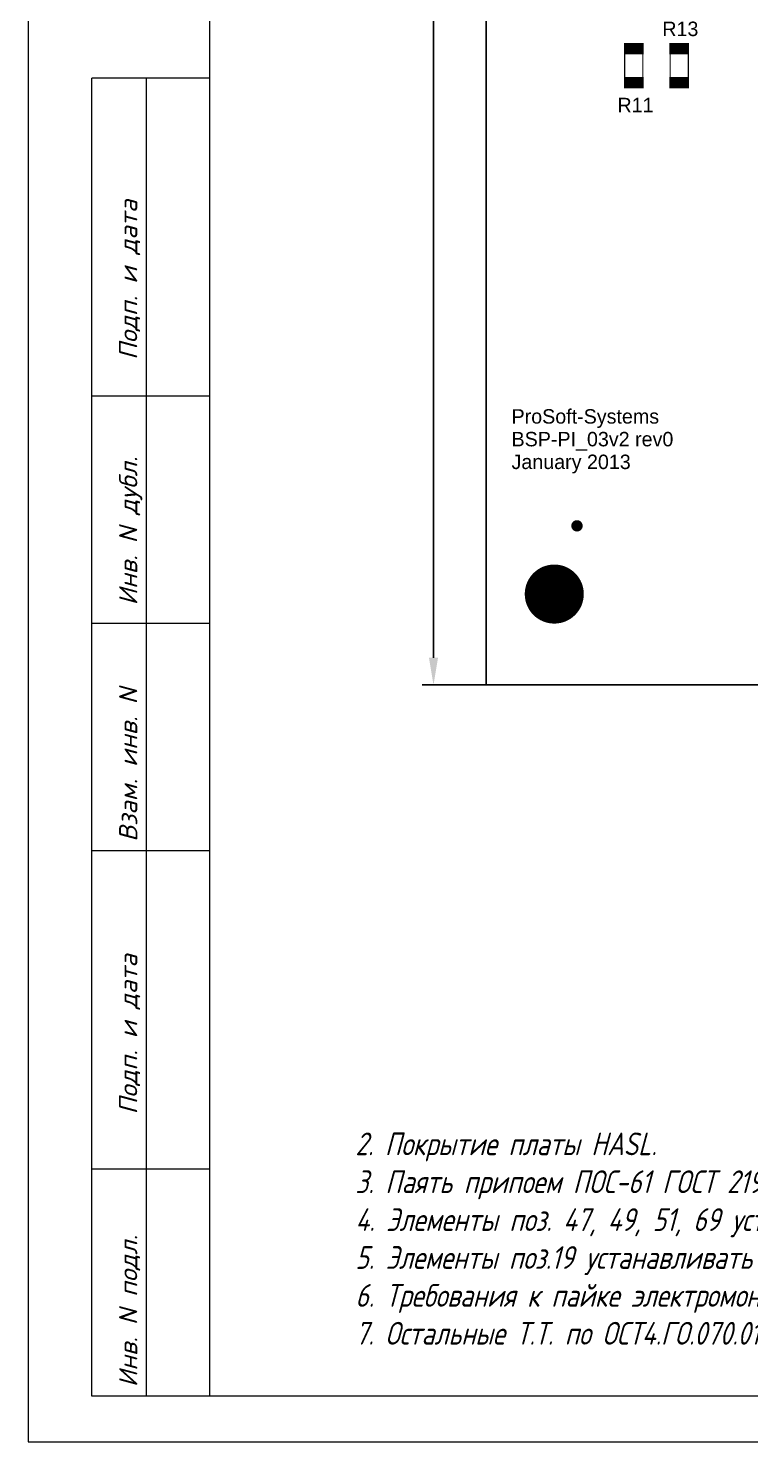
# Model space of a CAD drawing. Extents: x 25 to 880, y 8 to 306.
# Drawn here: x 25.4 to 104.9, y 7.9 to 163.4 of the extents above; entities that cross this region are included whole.
import ezdxf
from ezdxf.enums import TextEntityAlignment as Align

# ---------------------------------------------------------------- set-up
doc = ezdxf.new("R2010")
doc.units = 0
doc.header["$MEASUREMENT"] = 0
for name, color, linetype in [('BOARD', 7, 'Continuous'), ('TOP', 7, 'Continuous'), ('TOP_PIN', 7, 'Continuous')]:
    doc.layers.add(name, color=color, linetype=linetype)
doc.layers.add('РАЗМЕРЫ', color=3, linetype='Continuous', lineweight=0)
doc.layers.add('РАМКА', color=7, linetype='Continuous', lineweight=0)
doc.styles.add('ADRF1', font='romans', dxfattribs={"oblique": 15})
doc.styles.add('ГОСТ 2.304', font='CS_Gost2304.shx')
doc.dimstyles.new('ГОСТ', dxfattribs={"dimscale": 0, "dimtxt": 3, "dimasz": 3, "dimexe": 1.25, "dimexo": 0, "dimtad": 1, "dimtoh": 1, "dimdec": 3, "dimtxsty": 'ГОСТ 2.304', "dimcen": 5, "dimadec": 3, "dimazin": 2, "dimtfac": 0.75, "dimtdec": 4, "dimtmove": 1, "dimatfit": 3, "dimfxl": 1, "dimtolj": 1, "dimarcsym": 0})

# ---------------------------------------------------------------- blocks, each defined once
blk = doc.blocks.new('РАМКА')
at = {"layer": 'РАМКА'}
for p, q in [((0, 297), (0, 0)), ((20, 5), (20, 292)), ((7, 5), (7, 150)), ((20, 150), (7, 150)), ((13, 5), (13, 150)), ((20, 115), (7, 115)), ((20, 90), (7, 90)), ((20, 65), (7, 65)), ((20, 30), (7, 30)), ((20, 5), (7, 5)), ((415, 5), (20, 5)), ((0, 0), (420, 0))]:
    blk.add_line(p, q, dxfattribs=at)
at = {"layer": 'РАМКА', "style": 'ADRF1', "oblique": 15}
for s, p in [('Подп. и дата', (12, 119)), ('Инв. N дубл.', (12, 92)), ('Взам. инв. N', (12, 66)), ('Подп. и дата', (12, 36)), ('Инв. N подл.', (12, 6))]:
    blk.add_text(s, height=2, rotation=90, dxfattribs=at).set_placement(p)
blk = doc.blocks.new('*D649')
at = {"layer": 'Defpoints', "color": 0}
for p in [(75.79, 271.14), (70, 91.14), (75.79, 91.14)]:
    blk.add_point(p, dxfattribs=at)
at = {"layer": 'РАЗМЕРЫ', "color": 0, "lineweight": -2}
for p, q in [((75.79, 271.14), (68.75, 271.14)), ((70, 268.14), (70, 94.14)), ((75.79, 91.14), (68.75, 91.14))]:
    blk.add_line(p, q, dxfattribs=at)
at = {"layer": 'РАЗМЕРЫ', "color": 0}
for points in [[(70.5, 268.14), (69.5, 268.14), (70, 271.14)], [(69.5, 94.14), (70.5, 94.14), (70, 91.14)]]:
    blk.add_solid(points, dxfattribs=at)
at = {"layer": 'РАЗМЕРЫ', "color": 0, "linetype": 'Continuous', "insert": (67.88, 181.14), "char_height": 3, "attachment_point": 5, "rotation": 90, "style": 'ГОСТ 2.304'}
blk.add_mtext('\\A1;144*', dxfattribs=at)

msp = doc.modelspace()

# ---------------------------------------------------------------- linework, layer by layer
at = {"layer": 'BOARD'}
msp.add_lwpolyline([(75.7946, 91.1429), (184.5446, 91.1429), (184.5446, 271.1429), (75.7946, 271.1429)], close=True, dxfattribs=at)
at = {"layer": 'TOP', "const_width": 0.125}
for points in [[(93.0446, 157.3341), (91.0446, 157.3341), (91.0446, 161.2091), (93.0446, 161.2091)], [(98.0446, 157.3341), (96.0446, 157.3341), (96.0446, 161.2091), (98.0446, 161.2091)]]:
    msp.add_lwpolyline(points, close=True, dxfattribs=at)
at = {"layer": 'TOP_PIN', "const_width": 0.125}
for points in [[(91.0134, 160.5841), (91.0134, 161.7091), (93.0759, 161.7091), (93.0759, 160.5841)], [(96.0134, 160.5841), (96.0134, 161.7091), (98.0759, 161.7091), (98.0759, 160.5841)], [(91.0134, 156.8341), (91.0134, 157.9591), (93.0759, 157.9591), (93.0759, 156.8341)], [(96.0134, 156.8341), (96.0134, 157.9591), (98.0759, 157.9591), (98.0759, 156.8341)]]:
    msp.add_lwpolyline(points, close=True, dxfattribs=at)
for points in [[(91.0134, 161.6429), (93.0759, 161.6429)], [(96.0134, 161.6429), (98.0759, 161.6429)], [(91.0134, 161.5179), (93.0759, 161.5179)], [(91.0134, 161.3929), (93.0759, 161.3929)], [(91.0134, 161.2679), (93.0759, 161.2679)], [(91.0134, 161.1429), (93.0759, 161.1429)], [(91.0134, 161.0179), (93.0759, 161.0179)], [(91.0134, 160.8929), (93.0759, 160.8929)], [(91.0134, 160.7679), (93.0759, 160.7679)], [(91.0134, 160.6429), (93.0759, 160.6429)], [(96.0134, 161.5179), (98.0759, 161.5179)], [(96.0134, 161.3929), (98.0759, 161.3929)], [(96.0134, 161.2679), (98.0759, 161.2679)], [(96.0134, 161.1429), (98.0759, 161.1429)], [(96.0134, 161.0179), (98.0759, 161.0179)], [(96.0134, 160.8929), (98.0759, 160.8929)], [(96.0134, 160.7679), (98.0759, 160.7679)], [(96.0134, 160.6429), (98.0759, 160.6429)], [(91.0134, 157.8929), (93.0759, 157.8929)], [(91.0134, 157.7679), (93.0759, 157.7679)], [(91.0134, 157.6429), (93.0759, 157.6429)], [(91.0134, 157.5179), (93.0759, 157.5179)], [(91.0134, 157.3929), (93.0759, 157.3929)], [(91.0134, 157.2679), (93.0759, 157.2679)], [(91.0134, 157.1429), (93.0759, 157.1429)], [(91.0134, 157.0179), (93.0759, 157.0179)], [(96.0134, 157.8929), (98.0759, 157.8929)], [(96.0134, 157.7679), (98.0759, 157.7679)], [(96.0134, 157.6429), (98.0759, 157.6429)], [(96.0134, 157.5179), (98.0759, 157.5179)], [(96.0134, 157.3929), (98.0759, 157.3929)], [(96.0134, 157.2679), (98.0759, 157.2679)], [(96.0134, 157.1429), (98.0759, 157.1429)], [(96.0134, 157.0179), (98.0759, 157.0179)], [(91.0134, 156.8929), (93.0759, 156.8929)], [(96.0134, 156.8929), (98.0759, 156.8929)], [(85.2896, 108.8929), (86.2996, 108.8929)], [(85.3721, 109.0179), (86.2171, 109.0179)], [(85.5309, 109.1429), (86.0584, 109.1429)], [(85.2334, 108.6429), (86.3559, 108.6429)], [(85.2459, 108.7679), (86.3434, 108.7679)], [(85.2471, 108.5179), (86.3421, 108.5179)], [(85.2934, 108.3929), (86.2959, 108.3929)], [(85.3796, 108.2679), (86.2096, 108.2679)], [(85.5446, 108.1429), (86.0446, 108.1429)], [(82.2184, 104.1429), (84.3709, 104.1429)], [(82.6671, 104.2679), (83.9221, 104.2679)], [(80.4821, 102.6429), (86.1071, 102.6429)], [(80.5534, 102.7679), (86.0359, 102.7679)], [(80.6309, 102.8929), (85.9584, 102.8929)], [(80.7171, 103.0179), (85.8721, 103.0179)], [(80.8134, 103.1429), (85.7759, 103.1429)], [(80.9196, 103.2679), (85.6696, 103.2679)], [(81.0371, 103.3929), (85.5521, 103.3929)], [(81.1696, 103.5179), (85.4196, 103.5179)], [(81.3184, 103.6429), (85.2709, 103.6429)], [(81.4871, 103.7679), (85.1021, 103.7679)], [(81.6834, 103.8929), (84.9059, 103.8929)], [(81.9184, 104.0179), (84.6709, 104.0179)], [(80.1071, 101.1429), (86.4821, 101.1429)], [(80.1096, 101.2679), (86.4796, 101.2679)], [(80.1096, 101.0179), (86.4796, 101.0179)], [(80.1171, 101.3929), (86.4721, 101.3929)], [(80.1296, 101.5179), (86.4596, 101.5179)], [(80.1471, 101.6429), (86.4421, 101.6429)], [(80.1696, 101.7679), (86.4196, 101.7679)], [(80.1971, 101.8929), (86.3921, 101.8929)], [(80.2296, 102.0179), (86.3596, 102.0179)], [(80.2684, 102.1429), (86.3209, 102.1429)], [(80.3134, 102.2679), (86.2759, 102.2679)], [(80.3634, 102.3929), (86.2259, 102.3929)], [(80.4196, 102.5179), (86.1696, 102.5179)], [(80.1171, 100.8929), (86.4721, 100.8929)], [(80.1296, 100.7679), (86.4596, 100.7679)], [(80.1471, 100.6429), (86.4421, 100.6429)], [(80.1696, 100.5179), (86.4196, 100.5179)], [(80.1971, 100.3929), (86.3921, 100.3929)], [(80.2296, 100.2679), (86.3596, 100.2679)], [(80.2684, 100.1429), (86.3209, 100.1429)], [(80.3134, 100.0179), (86.2759, 100.0179)], [(80.3634, 99.8929), (86.2259, 99.8929)], [(80.4196, 99.7679), (86.1696, 99.7679)], [(80.4821, 99.6429), (86.1071, 99.6429)], [(80.5534, 99.5179), (86.0359, 99.5179)], [(80.6309, 99.3929), (85.9584, 99.3929)], [(80.7171, 99.2679), (85.8721, 99.2679)], [(80.8134, 99.1429), (85.7759, 99.1429)], [(80.9196, 99.0179), (85.6696, 99.0179)], [(81.0371, 98.8929), (85.5521, 98.8929)], [(81.1696, 98.7679), (85.4196, 98.7679)], [(81.3184, 98.6429), (85.2709, 98.6429)], [(81.4871, 98.5179), (85.1021, 98.5179)], [(81.6834, 98.3929), (84.9059, 98.3929)], [(81.9184, 98.2679), (84.6709, 98.2679)], [(82.2184, 98.1429), (84.3709, 98.1429)], [(82.6671, 98.0179), (83.9221, 98.0179)]]:
    msp.add_lwpolyline(points, dxfattribs=at)
for points in [[(85.7946, 108.0841, 1), (85.7946, 109.2091, 1)], [(83.2946, 97.9554, 1), (83.2946, 104.3304, 1)]]:
    msp.add_lwpolyline(points, format="xyb", close=True, dxfattribs=at)

# ---------------------------------------------------------------- block references
at = {"layer": 'РАМКА'}
msp.add_blockref('РАМКА', (25.4035, 7.8965), dxfattribs=at)

# ---------------------------------------------------------------- texts
at = {"layer": 'BOARD', "linetype": 'Continuous', "insert": (61.4018, 41.9137), "char_height": 2.5, "width": 180.700783, "attachment_point": 1, "style": 'ГОСТ 2.304'}
msp.add_mtext('{\\Q15;2. Покрытие платы HASL.\\P3. Паять припоем ПОС-61 ГОСТ 21931-76, элементы поверхностного монтажа пастой RM-89 или аналогом.\\P4. Элементы поз. 47, 49, 51, 69 устанавливать до упора в плату.\\P5. Элементы поз.19 устанавливать на прокладку выполненную из отрезка ленты от чип-элементов.\\P6. Требования к пайке электромонтажных соединений по стандарту IPC-A-610E.\\P7. Остальные Т.Т. по ОСТ4.ГО.070.015.}', dxfattribs=at)
at = {"layer": 'TOP', "width": 1.019685}
for s, p in [('R13', (97.1696, 162.5216)), ('R11', (92.2321, 154.1429))]:
    msp.add_text(s, height=1.5875, dxfattribs=at).set_placement(p, align=Align.CENTER)
for s, p in [('ProSoft-Systems', (78.5909, 119.8929)), ('BSP-PI_03v2 rev0', (78.5909, 117.3929)), ('January 2013', (78.5909, 114.8929))]:
    msp.add_text(s, height=1.5875, dxfattribs=at).set_placement(p)

# ---------------------------------------------------------------- dimensions: what is measured, and where the dimension line sits
at = {"layer": 'РАЗМЕРЫ'}
dim = msp.add_linear_dim(base=(70, 91.1429), p1=(75.7946, 271.1429), p2=(75.7946, 91.1429), angle=90, dimstyle='ГОСТ', override={"dimscale": 1, "dimlfac": 0.8, "dimpost": '*', "dimtxsty": 'ГОСТ 2.304', "dimsah": 1, "dimtolj": 1}, dxfattribs=at)
dim.commit()
dim.dimension.update_dxf_attribs({"geometry": '*D649', "text_midpoint": (67.875, 181.1429)})

doc.saveas('drawing.dxf')
